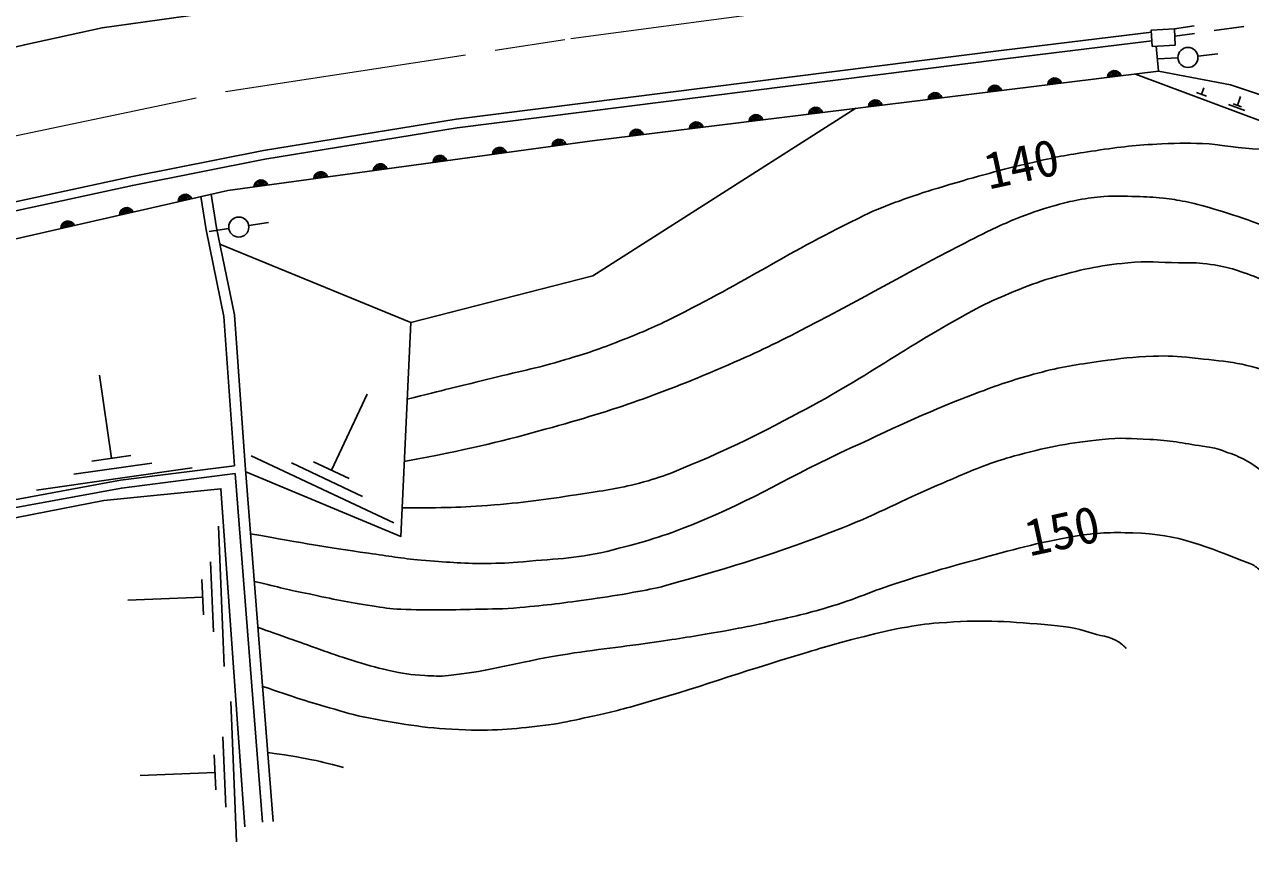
# Model space of a CAD drawing. Units: millimetres, scale not verified. Extents: x 40000 to 680000, y 20000 to 380000.
# Drawn here: x 263666 to 324791, y 267224 to 308944 of the extents above; entities that cross this region are included whole.
import ezdxf
from ezdxf.enums import TextEntityAlignment as Align

# ---------------------------------------------------------------- set-up
doc = ezdxf.new("R2010")
doc.units = ezdxf.units.MM
doc.header["$LTSCALE"] = 1000
doc.linetypes.add('CHAIN', pattern=[18.5, 12, -1.5, 3.5, -1.5])
for name, color, linetype, lineweight in [('M-BGD', 7, 'Continuous', 25), ('M-BMK', 2, 'CHAIN', 13), ('M-STR-STRD', 7, 'Continuous', 25)]:
    doc.layers.add(name, color=color, linetype=linetype, lineweight=lineweight)
doc.styles.add('ＭＳ ゴシック', font='')
doc.styles.get('ＭＳ ゴシック').set_extended_font_data('MS Gothic')

msp = doc.modelspace()

# ---------------------------------------------------------------- linework, layer by layer
at = {"layer": 'M-BGD'}
for p, q in [((321978, 308871), (320997, 308726)), ((324467, 308851), (322982, 308638)), ((321993, 308497), (321016, 308357)), ((320088, 307866), (320211, 306619)), ((322170, 307364), (323162, 307488)), ((321174, 307277), (320175, 307228)), ((322341, 305462), (322465, 305794)), ((322590, 305369), (322093, 305555)), ((324138, 304915), (324301, 305352)), ((324507, 304653), (323688, 304959)), ((324343, 304839), (323933, 304992)), ((274844, 298924), (275832, 299078)), ((273856, 298771), (272867, 298620)), ((267998, 287321), (267401, 291465)), ((278969, 286724), (280754, 290511)), ((268969, 287461), (267027, 287181)), ((282072, 284103), (274972, 287451)), ((272032, 286845), (264263, 285725)), ((270015, 287083), (266130, 286523)), ((280520, 285414), (276971, 287088)), ((279856, 286306), (278081, 287142)), ((275536, 269180), (274164, 286569)), ((273338, 283935), (273625, 276938)), ((272943, 282167), (273086, 278668)), ((272513, 281273), (272584, 279524)), ((272548, 280398), (268817, 280246)), ((273953, 275202), (274239, 268205)), ((273558, 273433), (273701, 269935)), ((273127, 272540), (273199, 270790)), ((273163, 271665), (269431, 271512))]:
    msp.add_line(p, q, dxfattribs=at)
msp.add_lwpolyline([(319890, 307856), (321039, 307916), (320997, 308726), (319847, 308666)], close=True, dxfattribs=at)
for points in [[(188267, 275418), (231923, 291371), (237150, 293081), (243694, 295010), (252855, 297567), (258900, 299171), (268961, 301350), (275573, 302658), (285181, 304224), (312362, 307651), (319852, 308560)], [(188426, 274916), (232064, 290964), (237278, 292669), (243813, 294595), (252969, 297151), (259001, 298751), (269049, 300927), (275650, 302234), (285243, 303797), (312415, 307223), (319875, 308128)], [(320211, 306619), (291963, 303154), (273807, 300672), (257829, 297026), (243879, 293304), (222697, 285996), (205101, 279505), (194585, 276525), (194403, 277114)], [(339963, 296580), (337926, 297872), (331202, 303261), (325551, 304049), (319055, 306477)], [(320211, 306619), (323798, 305944), (327237, 304783), (331289, 304520), (336919, 300665), (339963, 296580)], [(305117, 304767), (291994, 296416), (282925, 294094), (273411, 297988)], [(274134, 286946), (273600, 294393), (272718, 298708), (272456, 300364)], [(276070, 269222), (274668, 286986), (274131, 294466), (273244, 298803), (272978, 300483)], [(274695, 286640), (282435, 283431), (282925, 294094)], [(274134, 286946), (268452, 286236), (256778, 284078), (252879, 283492), (246746, 282999), (243153, 293054)], [(274164, 286569), (268496, 285836), (256860, 283700), (252928, 283109), (246375, 282426)], [(202689, 254196), (227568, 274800), (246279, 281912), (253307, 282420), (267615, 285214), (273457, 285807), (274643, 268958)]]:
    msp.add_lwpolyline(points, dxfattribs=at)
for centre in [(321674, 307302), (274350, 298847)]:
    msp.add_circle(centre, 500, dxfattribs=at)
for centre, radius, start, end in [((315027, 305928), 354, 15.79019, 178.19537), ((318004, 306293), 354, 15.79019, 178.19537), ((318004, 306293), 283, 18.01423, 175.97133), ((318004, 306293), 212, 21.76056, 172.22501), ((318004, 306293), 142, 29.47229, 164.51328), ((318004, 306293), 100, 39.78995, 154.19561), ((318004, 306293), 100, 39.78995, 154.19561), ((312049, 305563), 354, 15.79019, 178.19537), ((312049, 305563), 283, 18.01423, 175.97133), ((312049, 305563), 212, 21.76056, 172.22501), ((312049, 305563), 142, 29.47229, 164.51328), ((312049, 305563), 100, 39.78995, 154.19561), ((312049, 305563), 100, 39.78995, 154.19561), ((315027, 305928), 283, 18.01423, 175.97133), ((315027, 305928), 212, 21.76056, 172.22501), ((315027, 305928), 142, 29.47229, 164.51328), ((315027, 305928), 100, 39.78995, 154.19561), ((315027, 305928), 100, 39.78995, 154.19561), ((306094, 304832), 354, 15.79019, 178.19537), ((306094, 304832), 283, 18.01423, 175.97133), ((306094, 304832), 212, 21.76056, 172.22501), ((309071, 305198), 354, 15.79019, 178.19537), ((309071, 305198), 283, 18.01423, 175.97133), ((309071, 305198), 212, 21.76056, 172.22501), ((309071, 305198), 142, 29.47229, 164.51328), ((309071, 305198), 100, 39.78995, 154.19561), ((309071, 305198), 100, 39.78995, 154.19561), ((300138, 304102), 354, 15.79019, 178.19537), ((303116, 304467), 354, 15.79019, 178.19537), ((303116, 304467), 283, 18.01423, 175.97133), ((303116, 304467), 212, 21.76056, 172.22501), ((303116, 304467), 142, 29.47229, 164.51328), ((303116, 304467), 100, 39.78995, 154.19561), ((303116, 304467), 100, 39.78995, 154.19561), ((306094, 304832), 142, 29.47229, 164.51328), ((306094, 304832), 100, 39.78995, 154.19561), ((306094, 304832), 100, 39.78995, 154.19561), ((297161, 303737), 354, 15.79019, 178.19537), ((297161, 303737), 283, 18.01423, 175.97133), ((297161, 303737), 212, 21.76056, 172.22501), ((297161, 303737), 142, 29.47229, 164.51328), ((297161, 303737), 100, 39.78995, 154.19561), ((297161, 303737), 100, 39.78995, 154.19561), ((300138, 304102), 283, 18.01423, 175.97133), ((300138, 304102), 212, 21.76056, 172.22501), ((300138, 304102), 142, 29.47229, 164.51328), ((300138, 304102), 100, 39.78995, 154.19561), ((300138, 304102), 100, 39.78995, 154.19561), ((290323, 302875), 354, 16.57962, 178.9848), ((294183, 303372), 354, 15.79019, 178.19537), ((294183, 303372), 283, 18.01423, 175.97133), ((294183, 303372), 212, 21.76056, 172.22501), ((294183, 303372), 142, 29.47229, 164.51328), ((294183, 303372), 100, 39.78995, 154.19561), ((294183, 303372), 100, 39.78995, 154.19561), ((287351, 302469), 354, 16.57962, 178.9848), ((287351, 302469), 283, 18.80366, 176.76076), ((287351, 302469), 212, 22.54999, 173.01443), ((287351, 302469), 142, 30.26172, 165.30271), ((290323, 302875), 283, 18.80366, 176.76076), ((290323, 302875), 212, 22.54999, 173.01443), ((290323, 302875), 142, 30.26172, 165.30271), ((290323, 302875), 100, 40.57938, 154.98504), ((290323, 302875), 100, 40.57938, 154.98504), ((281406, 301656), 354, 16.57962, 178.9848), ((284379, 302063), 354, 16.57962, 178.9848), ((284379, 302063), 283, 18.80366, 176.76076), ((284379, 302063), 212, 22.54999, 173.01443), ((284379, 302063), 142, 30.26172, 165.30271), ((284379, 302063), 100, 40.57938, 154.98504), ((284379, 302063), 100, 40.57938, 154.98504), ((287351, 302469), 100, 40.57938, 154.98504), ((287351, 302469), 100, 40.57938, 154.98504), ((278434, 301250), 354, 16.57962, 178.9848), ((278434, 301250), 283, 18.80366, 176.76076), ((278434, 301250), 212, 22.54999, 173.01443), ((278434, 301250), 142, 30.26172, 165.30271), ((278434, 301250), 100, 40.57938, 154.98504), ((278434, 301250), 100, 40.57938, 154.98504), ((281406, 301656), 283, 18.80366, 176.76076), ((281406, 301656), 212, 22.54999, 173.01443), ((281406, 301656), 142, 30.26172, 165.30271), ((281406, 301656), 100, 40.57938, 154.98504), ((281406, 301656), 100, 40.57938, 154.98504), ((275461, 300844), 354, 16.57962, 178.9848), ((275461, 300844), 283, 18.80366, 176.76076), ((275461, 300844), 212, 22.54999, 173.01443), ((275461, 300844), 142, 30.26172, 165.30271), ((275461, 300844), 100, 40.57938, 154.98504), ((275461, 300844), 100, 40.57938, 154.98504), ((271680, 300131), 354, 21.65326, 184.05844), ((271680, 300131), 283, 23.8773, 181.8344), ((271680, 300131), 212, 27.62362, 178.08807), ((271680, 300131), 142, 35.33535, 170.37634), ((271680, 300131), 100, 45.65302, 160.05868), ((271680, 300131), 100, 45.65302, 160.05868), ((268755, 299464), 354, 21.65326, 184.05844), ((268755, 299464), 283, 23.8773, 181.8344), ((268755, 299464), 212, 27.62362, 178.08807), ((268755, 299464), 142, 35.33535, 170.37634), ((268755, 299464), 100, 45.65302, 160.05868), ((268755, 299464), 100, 45.65302, 160.05868), ((265830, 298796), 354, 21.65326, 184.05844), ((265830, 298796), 283, 23.8773, 181.8344), ((265830, 298796), 212, 27.62362, 178.08807), ((265830, 298796), 142, 35.33535, 170.37634), ((265830, 298796), 100, 45.65302, 160.05868), ((265830, 298796), 100, 45.65302, 160.05868)]:
    msp.add_arc(centre, radius, start, end, dxfattribs=at)
for points, knots in [([(282750, 290275), (284677, 290746), (285162, 290865), (286707, 291249), (288246, 291633), (289124, 291790), (290645, 292241), (291718, 292560), (292313, 292762), (293354, 293173), (294360, 293570), (294926, 293791), (295894, 294273), (299722, 296179), (301696, 297578), (305546, 299438), (306348, 299825), (306824, 299986), (307663, 300285), (308481, 300576), (308947, 300716), (309779, 300962), (311518, 301476), (312501, 301737), (314267, 302147), (315347, 302398), (315964, 302489), (317061, 302655), (318343, 302849), (319067, 302937), (320363, 302994), (321288, 303035), (321809, 303043), (322733, 302994), (323148, 302972), (323376, 302909), (323788, 302858), (325880, 302597), (327117, 302773), (329147, 302201), (330341, 301865), (330798, 301175), (331740, 300368), (333060, 299238), (333490, 298295), (334540, 296911), (335054, 296235), (335297, 295824), (335772, 295120), (336414, 294170), (336729, 293608), (337381, 292665), (337892, 291924), (338151, 291486), (338735, 290802), (339161, 290304), (339429, 290050), (339921, 289617), (340556, 289057), (340939, 288773), (341614, 288262), (342200, 287819), (342527, 287569), (343138, 287161), (343780, 286733), (344160, 286526), (344831, 286145), (346110, 285421), (346587, 285234), (348213, 284497)], [0, 0, 0, 0, 1, 1, 1, 2, 2, 2, 3, 3, 3, 4, 4, 4, 5, 5, 5, 6, 6, 6, 7, 7, 7, 8, 8, 8, 9, 9, 9, 10, 10, 10, 11, 11, 11, 12, 12, 12, 13, 13, 13, 14, 14, 14, 15, 15, 15, 16, 16, 16, 17, 17, 17, 18, 18, 18, 19, 19, 19, 20, 20, 20, 21, 21, 21, 22, 22, 22, 23, 23, 23, 23]), ([(282601, 287161), (285935, 287798), (286914, 288023), (289629, 288770), (293279, 289775), (295295, 290490), (298773, 291987), (300322, 292654), (301170, 293074), (302667, 293850), (305662, 295402), (307291, 296364), (310287, 297914), (311010, 298288), (311411, 298506), (312150, 298845), (312608, 299055), (312867, 299169), (313335, 299353), (314017, 299621), (314410, 299743), (315113, 299946), (315537, 300069), (315780, 300120), (316214, 300200), (316706, 300291), (316985, 300336), (317484, 300369), (318111, 300411), (318465, 300389), (319093, 300369), (319623, 300353), (319920, 300340), (320447, 300285), (320880, 300239), (321122, 300204), (321548, 300115), (322184, 299983), (322535, 299880), (323157, 299692), (323957, 299450), (324403, 299302), (325189, 299015), (326025, 298709), (326490, 298525), (327305, 298168), (327847, 297931), (328144, 297780), (328660, 297491), (329844, 296826), (330451, 296356), (331539, 295543), (332165, 295075), (332463, 294747), (333036, 294214), (333801, 293504), (334247, 293118), (334925, 292326), (335439, 291726), (335591, 291289), (336010, 290618), (337055, 288946), (337545, 287948), (338651, 286315), (339960, 284381), (340499, 283753), (342291, 281573)], [0, 0, 0, 0, 1, 1, 1, 2, 2, 2, 3, 3, 3, 4, 4, 4, 5, 5, 5, 6, 6, 6, 7, 7, 7, 8, 8, 8, 9, 9, 9, 10, 10, 10, 11, 11, 11, 12, 12, 12, 13, 13, 13, 14, 14, 14, 15, 15, 15, 16, 16, 16, 17, 17, 17, 18, 18, 18, 19, 19, 19, 20, 20, 20, 21, 21, 21, 22, 22, 22, 22]), ([(282500, 284846), (284671, 284856), (285295, 284857), (287079, 285000), (288810, 285140), (289774, 285289), (291491, 285553), (292690, 285737), (293370, 285825), (294539, 286145), (295144, 286311), (295482, 286418), (296063, 286653), (298572, 287670), (299935, 288351), (302329, 289617), (305919, 291515), (307708, 292978), (311303, 294866), (311946, 295203), (312326, 295352), (312997, 295628), (313713, 295922), (314115, 296091), (314859, 296305), (316318, 296726), (317159, 296916), (318669, 297067), (319656, 297167), (320217, 297085), (321209, 297067), (321758, 297057), (322070, 297093), (322612, 297015), (323624, 296869), (324188, 296706), (325136, 296323), (326335, 295840), (327024, 295572), (328110, 294871), (329522, 293959), (330291, 293379), (331463, 292174), (332624, 290982), (333043, 290106), (333909, 288685), (334945, 286986), (335322, 285921), (336235, 284153), (336977, 282714), (337211, 282263), (338143, 280473)], [0, 0, 0, 0, 1, 1, 1, 2, 2, 2, 3, 3, 3, 4, 4, 4, 5, 5, 5, 6, 6, 6, 7, 7, 7, 8, 8, 8, 9, 9, 9, 10, 10, 10, 11, 11, 11, 12, 12, 12, 13, 13, 13, 14, 14, 14, 15, 15, 15, 16, 16, 16, 17, 17, 17, 17]), ([(274938, 283562), (277770, 283061), (278515, 282908), (280823, 282589), (281847, 282448), (282417, 282331), (283448, 282251), (284703, 282153), (285407, 282069), (286665, 282081), (287394, 282088), (287803, 282096), (288528, 282166), (290288, 282335), (291304, 282313), (293015, 282759), (294594, 283170), (295484, 283413), (296995, 284029), (300159, 285317), (301763, 286415), (304869, 287839), (307360, 288980), (308738, 289671), (311303, 290633), (312410, 291048), (313042, 291253), (314182, 291564), (315383, 291892), (316081, 291985), (317315, 292157), (318335, 292299), (318910, 292375), (319939, 292411), (320700, 292437), (321130, 292411), (321887, 292326), (323459, 292150), (324391, 292133), (325862, 291552), (327343, 290968), (328145, 290504), (329389, 289512), (330360, 288738), (330869, 288223), (331567, 287196), (332222, 286232), (332436, 285596), (332915, 284533), (333359, 283551), (333463, 282936), (333953, 281975), (334382, 281133), (334572, 280835), (335197, 279901)], [0, 0, 0, 0, 1, 1, 1, 2, 2, 2, 3, 3, 3, 4, 4, 4, 5, 5, 5, 6, 6, 6, 7, 7, 7, 8, 8, 8, 9, 9, 9, 10, 10, 10, 11, 11, 11, 12, 12, 12, 13, 13, 13, 14, 14, 14, 15, 15, 15, 16, 16, 16, 17, 17, 17, 18, 18, 18, 18]), ([(275125, 281186), (276438, 280867), (276788, 280784), (277860, 280557), (279078, 280300), (279760, 280142), (280993, 279965), (281553, 279884), (281866, 279817), (282432, 279795), (283886, 279739), (284703, 279758), (286157, 279795), (287018, 279818), (287502, 279803), (288359, 279880), (289752, 280005), (290530, 280109), (291915, 280303), (292744, 280420), (293209, 280487), (294031, 280642), (294662, 280761), (295022, 280807), (295640, 280981), (299123, 281962), (301077, 282537), (304445, 283859), (306333, 284600), (307320, 285182), (309187, 285976), (310142, 286382), (310667, 286635), (311642, 286992), (312261, 287218), (312614, 287330), (313251, 287500), (314842, 287926), (315762, 288076), (317399, 288262), (318319, 288367), (318845, 288298), (319770, 288262), (320803, 288221), (321373, 288082), (322395, 287923), (322728, 287872), (322922, 287862), (323241, 287754), (324082, 287469), (324580, 287292), (325273, 286738), (326957, 285394), (327754, 284424), (328974, 282649), (329894, 281310), (330209, 280745), (331031, 279033)], [0, 0, 0, 0, 1, 1, 1, 2, 2, 2, 3, 3, 3, 4, 4, 4, 5, 5, 5, 6, 6, 6, 7, 7, 7, 8, 8, 8, 9, 9, 9, 10, 10, 10, 11, 11, 11, 12, 12, 12, 13, 13, 13, 14, 14, 14, 15, 15, 15, 16, 16, 16, 17, 17, 17, 18, 18, 18, 19, 19, 19, 19]), ([(275307, 278890), (276507, 278463), (276810, 278355), (277775, 278017), (278634, 277717), (279108, 277526), (279977, 277255), (280697, 277031), (281103, 276908), (281839, 276747), (282525, 276598), (282917, 276531), (283617, 276493), (284080, 276469), (284342, 276445), (284803, 276493), (287009, 276725), (288201, 277152), (290391, 277509), (292302, 277821), (293386, 277902), (295301, 278187), (296527, 278369), (297214, 278476), (298434, 278695), (299430, 278873), (299987, 278981), (300974, 279203), (302038, 279441), (302638, 279569), (303683, 279880), (305127, 280309), (305888, 280695), (307324, 281150), (308770, 281609), (309585, 281854), (311049, 282251), (312985, 282774), (314068, 283098), (316045, 283436), (317155, 283626), (317797, 283633), (318923, 283605), (321281, 283547), (322556, 282907), (324765, 282081), (324989, 281998), (325084, 281887), (325273, 281743), (325720, 281402), (325900, 281131), (326289, 280727), (326631, 280373), (326844, 280191), (327136, 279795), (327453, 279366), (327543, 279171), (327813, 278610)], [0, 0, 0, 0, 1, 1, 1, 2, 2, 2, 3, 3, 3, 4, 4, 4, 5, 5, 5, 6, 6, 6, 7, 7, 7, 8, 8, 8, 9, 9, 9, 10, 10, 10, 11, 11, 11, 12, 12, 12, 13, 13, 13, 14, 14, 14, 15, 15, 15, 16, 16, 16, 17, 17, 17, 18, 18, 18, 19, 19, 19, 19]), ([(275538, 275954), (277128, 275414), (277557, 275253), (278876, 274885), (279633, 274673), (280049, 274514), (280823, 274377), (282693, 274045), (283751, 273841), (285649, 273784), (287272, 273736), (288188, 273831), (289798, 274038), (290499, 274128), (290885, 274228), (291576, 274377), (292541, 274584), (293081, 274704), (294031, 274969), (297366, 275902), (299178, 276612), (302498, 277594), (303683, 277944), (304346, 278145), (305546, 278441), (306270, 278619), (306675, 278728), (307409, 278864), (308131, 278998), (308539, 279063), (309271, 279118), (311316, 279271), (312478, 279212), (314521, 279033), (315458, 278951), (315999, 278907), (316891, 278610), (317497, 278408), (317943, 278447), (318415, 278017), (318485, 277954), (318521, 277930), (318585, 277848)], [0, 0, 0, 0, 1, 1, 1, 2, 2, 2, 3, 3, 3, 4, 4, 4, 5, 5, 5, 6, 6, 6, 7, 7, 7, 8, 8, 8, 9, 9, 9, 10, 10, 10, 11, 11, 11, 12, 12, 12, 13, 13, 13, 14, 14, 14, 14]), ([(275799, 272653), (276724, 272529), (276984, 272495), (277735, 272346), (278456, 272203), (278700, 272140), (279568, 271914)], [0, 0, 0, 0, 1, 1, 1, 2, 2, 2, 2])]:
    msp.add_open_spline(points, degree=3, knots=knots, dxfattribs=at)
at = {"layer": 'M-BMK'}
msp.add_lwpolyline([(260478, 302838), (273796, 305619), (290899, 308243), (329253, 313323), (348301, 315684)], dxfattribs=at)
at = {"layer": 'M-STR-STRD'}
msp.add_lwpolyline([(258302, 306381), (260615, 307198), (263664, 307939), (267537, 308772), (283967, 311088), (307853, 314311), (344016, 318855), (346952, 319188), (360325, 319673)], dxfattribs=at)

# ---------------------------------------------------------------- texts
at = {"layer": 'M-BGD', "style": 'ＭＳ ゴシック'}
for s, p in [('140', (311855, 300178)), ('150', (313885, 281889))]:
    msp.add_text(s, height=1833, rotation=12.153, dxfattribs=at).set_placement(p, align=Align.BOTTOM_LEFT)

doc.saveas('drawing.dxf')
